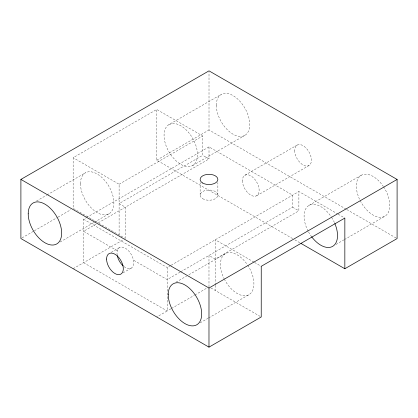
<?xml version="1.0" encoding="UTF-8"?>
<svg xmlns="http://www.w3.org/2000/svg" width="418" height="418" viewBox="0 0 418 418"><rect width="100%" height="100%" fill="white"/><g stroke="black" fill="none" stroke-linecap="round" stroke-linejoin="round"><path stroke-width="0.31" stroke-dasharray="2.09 1.57" d="M98.267 222.825L209.016 158.95L202.714 155.308L202.704 135.991L156.745 109.464L73.15 157.701L73.145 208.383L124.851 238.25M119.104 234.932L119.109 184.249L73.15 157.701M125.369 238.553L125.39 207.182L119.12 203.561L202.714 155.308M292.579 238.573L156.74 160.146L156.745 109.464M200.133 195.122L200.133 182.572M346.256 209.23L209.01 129.977L209.01 72.152M217.867 195.122L217.867 182.572M208.99 286.863L208.974 255.476L215.265 259.087L298.875 210.824L298.896 191.528L337.566 213.859M170.57 265.576L167.179 267.536L167.174 310.976L156.781 317.006M180.722 271.773L292.569 207.192L292.59 195.133L209.005 146.875L86.39 217.595M124.047 266.637A11.824 6.824 60 0 0 133.713 262.687L133.431 260.022A11.824 6.824 60 0 0 125.358 248.203A11.824 6.824 60 0 0 117.286 250.695L116.998 253.031A11.824 6.824 60 0 0 117.286 255.691M73.145 268.706L123.111 239.854M111.23 252.373L119.449 247.618M123.049 272.849L131.268 268.1M36.486 201.037L46.597 195.201M47.156 194.877L85.361 172.827M168.956 124.585L172.42 123.514A23.643 13.653 60 0 1 196.925 149.388L197.495 154.712L196.925 159.383A23.643 13.653 60 0 1 176.448 161.212L172.415 156.954A23.643 13.653 60 0 1 168.956 124.585L221.221 94.421M22.023 237.889L33.821 231.081M34.38 230.757L57.418 217.464M57.977 217.141L70.898 209.679M156.74 160.146L209.01 129.977M119.109 184.249L202.704 135.991M170.931 308.808L167.174 310.976L83.558 262.666L83.563 219.225L85.826 217.919M60.124 241.991L93.831 222.538M94.39 222.214L108.999 213.786M192.599 165.538L244.864 135.375M96.004 224.132L83.574 231.3L117.275 250.774M244.88 175.241L297.146 145.077M256.699 195.723L308.965 165.559M171.134 265.252L298.896 191.528M180.158 272.097L167.163 279.595L133.441 260.111M175.952 282.202L186.621 276.047M188.868 274.751L225.37 253.684M308.98 205.426L361.251 175.262M171.469 308.5L194.323 295.317M194.887 294.993L207.297 287.84M200.149 322.837L208.012 318.302M208.572 317.978L249.003 294.643M335.999 244.436L343.862 239.895M344.427 239.571L384.889 216.221M260.236 316.436L210.557 287.762M346.82 209.559L397.09 238.584M338.125 214.183L344.85 218.071M292.569 207.192L298.875 210.824M294.831 239.875L300.448 243.119M253.956 262.107L215.286 239.791L215.275 284.705M254.52 262.431L261.245 266.308M83.563 219.225L167.179 267.536M215.275 285.348L215.275 290.473M209.005 146.875L209.016 158.95M383.593 186.815A23.643 13.653 60 0 1 379.194 217.245A23.643 13.653 60 0 1 356.512 183.492A23.643 13.653 60 0 1 383.249 186.303M311.703 236.844A23.643 13.653 60 0 1 308.38 231.656M308.092 231.107A23.643 13.653 60 0 1 308.829 205.52A23.643 13.653 60 0 1 331.328 216.979M331.667 217.496A23.643 13.653 60 0 1 334.828 223.489M247.733 265.221A23.643 13.679 60 0 1 249.311 294.46A23.643 13.679 60 0 1 224.743 279.924M224.45 279.376A23.643 13.679 60 0 1 225.067 253.867A23.643 13.679 60 0 1 247.388 264.704M216.325 105.242A23.643 13.653 60 0 0 241.4 136.446A23.643 13.653 60 0 0 241.4 103.006A23.643 13.653 60 0 0 216.325 105.242M80.465 183.654A23.643 13.653 60 0 0 105.535 214.857A23.643 13.653 60 0 0 105.54 181.412A23.643 13.653 60 0 0 80.465 183.654M294.695 150.49A11.824 6.824 60 0 0 307.235 166.092A11.824 6.824 60 0 0 307.235 149.372A11.824 6.824 60 0 0 294.695 150.49M202.73 198.738A8.867 5.12 0 0 0 217.564 196.45A8.867 5.12 0 0 0 206.701 190.18A8.867 5.12 0 0 0 202.73 198.738M242.43 180.654A11.824 6.829 60 0 0 254.97 196.256A11.824 6.829 60 0 0 254.97 179.536A11.824 6.829 60 0 0 242.43 180.654"/><path stroke-width="0.63" d="M344.84 268.748L397.09 238.584L397.1 179.453L209.01 70.856L20.9 179.416L20.9 238.537L208.979 347.144L261.229 316.99L261.245 266.308L344.85 218.071L344.84 268.748L301.007 243.443M208.979 347.144L208.99 288.018L397.1 179.453M20.9 179.416L208.99 288.018M334.828 223.489A23.643 13.653 60 0 1 332.623 246.385A23.643 13.653 60 0 1 311.703 236.844M123.195 265.932A11.824 6.824 60 0 1 117.286 255.691M168.245 294.648A23.643 13.653 60 0 0 193.32 325.852A23.643 13.653 60 0 0 193.325 292.407A23.643 13.653 60 0 0 168.245 294.648M106.59 259.055A11.824 6.824 60 0 0 119.13 274.652A11.824 6.824 60 0 0 119.13 257.932A11.824 6.824 60 0 0 106.59 259.055M28.215 213.807A23.643 13.653 60 0 0 53.29 245.005A23.643 13.653 60 0 0 53.295 211.565A23.643 13.653 60 0 0 28.215 213.807M202.73 183.053A8.867 5.12 0 0 0 217.564 180.759A8.867 5.12 0 0 0 206.706 174.489A8.867 5.12 0 0 0 202.73 183.053"/></g></svg>
